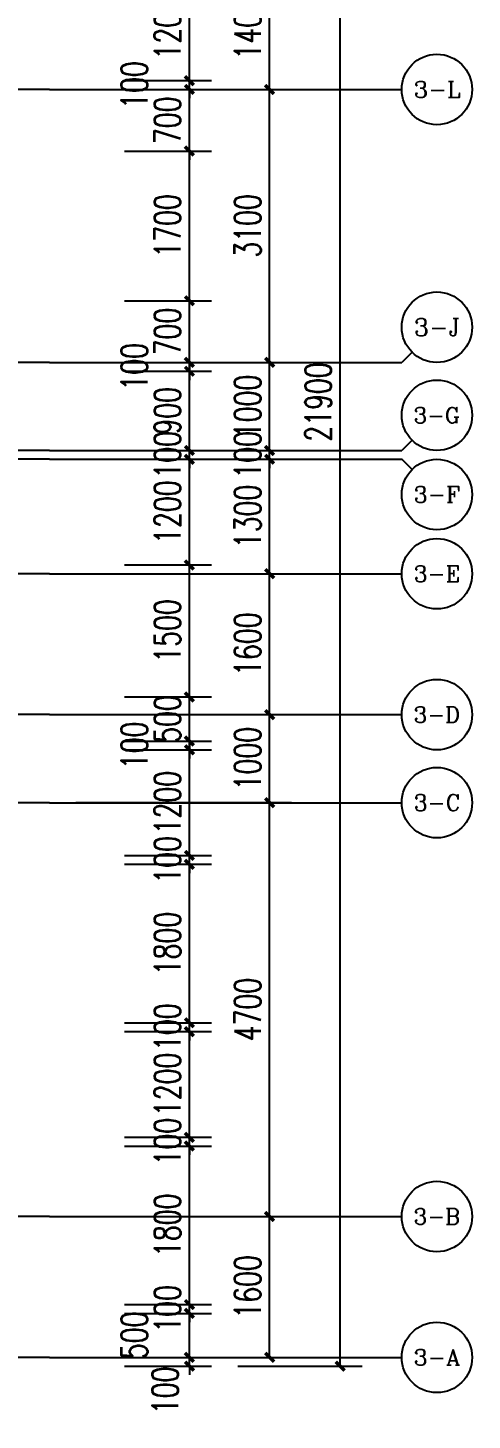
# Model space of a CAD drawing. Extents: x -59851 to 653804, y -249523 to 437614.
# Drawn here: x 5256 to 10301, y 6693 to 22506 of the extents above; entities that cross this region are included whole.
import ezdxf
from ezdxf.enums import TextEntityAlignment as Align

# ---------------------------------------------------------------- set-up
doc = ezdxf.new("R2010")
doc.units = 0
doc.header["$LTSCALE"] = 1000
doc.header["$MEASUREMENT"] = 0
for name, color, linetype in [('A-第三道尺寸线', 105, 'Continuous'), ('AXIS', 3, 'Continuous'), ('AXIS_TEXT', 7, 'Continuous'), ('DOTE', 16, 'Continuous')]:
    doc.layers.add(name, color=color, linetype=linetype)
doc.styles.add('_TCH_AXIS', font='COMPLEX', dxfattribs={"bigfont": 'GBCBIG'})
doc.styles.add('_TCH_DIM_T3', font='SIMPLEX.shx', dxfattribs={"width": 0.705882, "bigfont": 'GBCBIG.shx'})
doc.styles.add('COMPLEX', font='COMPLEX')
doc.dimstyles.new('_TCH_ARCH&&100', dxfattribs={"dimtxt": 297.5, "dimasz": 100, "dimexe": 250, "dimexo": 300, "dimgap": 100, "dimtad": 1, "dimdec": 0, "dimzin": 0, "dimdsep": 46, "dimtxsty": '_TCH_DIM_T3', "dimblk": 'ARCHTICK', "dimcen": 0.09, "dimclrt": 7, "dimazin": 2, "dimtfac": 1, "dimtdec": 0, "dimtix": 1, "dimtmove": 2, "dimatfit": 3, "dimfxl": 0, "dimtolj": 1, "dimtzin": 0, "dimarcsym": 0})

# ---------------------------------------------------------------- blocks, each defined once
blk = doc.blocks.new('zhouxianssceng0329')
at = {"layer": 'DOTE'}
for p, q in [((5501, 147398), (-22014, 147398)), ((5501, 144298), (-3314, 144298)), ((5501, 143298), (-44989, 143298)), ((5501, 143198), (-3314, 143198)), ((5501, 141898), (-10114, 141898)), ((5501, 140298), (-44989, 140298)), ((5501, 139298), (286, 139298)), ((5501, 134598), (-44989, 134598)), ((5501, 132998), (-44989, 132998))]:
    blk.add_line(p, q, dxfattribs=at)
blk = doc.blocks.new('_ArchTick')
at = {"color": 0, "linetype": 'ByBlock', "const_width": 0.4}
blk.add_lwpolyline([(-0.5, -0.5), (0.5, 0.5)], dxfattribs=at)
blk = doc.blocks.new('*D2430')
at = {"layer": 'A-第三道尺寸线', "color": 0, "lineweight": -2, "transparency": 16777216}
for p, q in [((6353, 23106), (7340, 23106)), ((7090, 21906), (7090, 23106)), ((6353, 21906), (7340, 21906))]:
    blk.add_line(p, q, dxfattribs=at)
at = {"layer": 'Defpoints', "color": 0, "transparency": 16777216}
for p in [(6053, 23106), (7090, 23106), (6053, 21906)]:
    blk.add_point(p, dxfattribs=at)
at = {"layer": 'A-第三道尺寸线', "color": 0, "lineweight": -2, "transparency": 16777216, "xscale": 100, "yscale": 100, "zscale": 100}
for p, rotation in [((7090, 23106), 90), ((7090, 21906), 270)]:
    blk.add_blockref('_ArchTick', p, dxfattribs=dict(at, rotation=rotation))
at = {"layer": 'A-第三道尺寸线', "color": 7, "transparency": 16777216, "insert": (6841, 22506), "char_height": 297.5, "attachment_point": 5, "rotation": 90, "style": '_TCH_DIM_T3'}
blk.add_mtext('\\A1;1200', dxfattribs=at)
blk = doc.blocks.new('*D2431')
at = {"layer": 'A-第三道尺寸线', "color": 0, "lineweight": -2, "transparency": 16777216}
for p, q in [((7090, 21906), (7090, 22006)), ((6353, 21906), (7340, 21906)), ((7090, 21806), (7090, 21906)), ((6353, 21806), (7340, 21806)), ((7090, 21806), (7090, 21706))]:
    blk.add_line(p, q, dxfattribs=at)
at = {"layer": 'Defpoints', "color": 0, "transparency": 16777216}
for p in [(6053, 21906), (7090, 21906), (6053, 21806)]:
    blk.add_point(p, dxfattribs=at)
at = {"layer": 'A-第三道尺寸线', "color": 0, "lineweight": -2, "transparency": 16777216, "xscale": 100, "yscale": 100, "zscale": 100}
for p, rotation in [((7090, 21906), 270), ((7090, 21806), 90)]:
    blk.add_blockref('_ArchTick', p, dxfattribs=dict(at, rotation=rotation))
at = {"layer": 'A-第三道尺寸线', "color": 7, "transparency": 16777216, "insert": (6465, 21856), "char_height": 297.5, "attachment_point": 5, "rotation": 90, "style": '_TCH_DIM_T3'}
blk.add_mtext('\\A1;100', dxfattribs=at)
blk = doc.blocks.new('*D2432')
at = {"layer": 'A-第三道尺寸线', "color": 0, "lineweight": -2, "transparency": 16777216}
for p, q in [((7090, 21806), (7090, 21906)), ((6353, 21806), (7340, 21806)), ((7090, 21106), (7090, 21806)), ((6353, 21106), (7340, 21106)), ((7090, 21106), (7090, 21006))]:
    blk.add_line(p, q, dxfattribs=at)
at = {"layer": 'Defpoints', "color": 0, "transparency": 16777216}
for p in [(6053, 21806), (7090, 21806), (6053, 21106)]:
    blk.add_point(p, dxfattribs=at)
at = {"layer": 'A-第三道尺寸线', "color": 0, "lineweight": -2, "transparency": 16777216, "xscale": 100, "yscale": 100, "zscale": 100}
for p, rotation in [((7090, 21806), 270), ((7090, 21106), 90)]:
    blk.add_blockref('_ArchTick', p, dxfattribs=dict(at, rotation=rotation))
at = {"layer": 'A-第三道尺寸线', "color": 7, "transparency": 16777216, "insert": (6841, 21456), "char_height": 297.5, "attachment_point": 5, "rotation": 90, "style": '_TCH_DIM_T3'}
blk.add_mtext('\\A1;700', dxfattribs=at)
blk = doc.blocks.new('*D2433')
at = {"layer": 'A-第三道尺寸线', "color": 0, "lineweight": -2, "transparency": 16777216}
for p, q in [((6353, 21106), (7340, 21106)), ((7090, 19406), (7090, 21106)), ((6353, 19406), (7340, 19406))]:
    blk.add_line(p, q, dxfattribs=at)
at = {"layer": 'Defpoints', "color": 0, "transparency": 16777216}
for p in [(6053, 21106), (7090, 21106), (6053, 19406)]:
    blk.add_point(p, dxfattribs=at)
at = {"layer": 'A-第三道尺寸线', "color": 0, "lineweight": -2, "transparency": 16777216, "xscale": 100, "yscale": 100, "zscale": 100}
for p, rotation in [((7090, 21106), 90), ((7090, 19406), 270)]:
    blk.add_blockref('_ArchTick', p, dxfattribs=dict(at, rotation=rotation))
at = {"layer": 'A-第三道尺寸线', "color": 7, "transparency": 16777216, "insert": (6841, 20256), "char_height": 297.5, "attachment_point": 5, "rotation": 90, "style": '_TCH_DIM_T3'}
blk.add_mtext('\\A1;1700', dxfattribs=at)
blk = doc.blocks.new('*D2434')
at = {"layer": 'A-第三道尺寸线', "color": 0, "lineweight": -2, "transparency": 16777216}
for p, q in [((7090, 19406), (7090, 19506)), ((6353, 19406), (7340, 19406)), ((7090, 18706), (7090, 19406)), ((6353, 18706), (7340, 18706)), ((7090, 18706), (7090, 18606))]:
    blk.add_line(p, q, dxfattribs=at)
at = {"layer": 'Defpoints', "color": 0, "transparency": 16777216}
for p in [(6053, 19406), (7090, 19406), (6053, 18706)]:
    blk.add_point(p, dxfattribs=at)
at = {"layer": 'A-第三道尺寸线', "color": 0, "lineweight": -2, "transparency": 16777216, "xscale": 100, "yscale": 100, "zscale": 100}
for p, rotation in [((7090, 19406), 270), ((7090, 18706), 90)]:
    blk.add_blockref('_ArchTick', p, dxfattribs=dict(at, rotation=rotation))
at = {"layer": 'A-第三道尺寸线', "color": 7, "transparency": 16777216, "insert": (6841, 19056), "char_height": 297.5, "attachment_point": 5, "rotation": 90, "style": '_TCH_DIM_T3'}
blk.add_mtext('\\A1;700', dxfattribs=at)
blk = doc.blocks.new('*D2435')
at = {"layer": 'A-第三道尺寸线', "color": 0, "lineweight": -2, "transparency": 16777216}
for p, q in [((6353, 18706), (7340, 18706)), ((7090, 18706), (7090, 18806)), ((7090, 18606), (7090, 18706)), ((6353, 18606), (7340, 18606)), ((7090, 18606), (7090, 18506))]:
    blk.add_line(p, q, dxfattribs=at)
at = {"layer": 'Defpoints', "color": 0, "transparency": 16777216}
for p in [(6053, 18706), (7090, 18706), (6053, 18606)]:
    blk.add_point(p, dxfattribs=at)
at = {"layer": 'A-第三道尺寸线', "color": 0, "lineweight": -2, "transparency": 16777216, "xscale": 100, "yscale": 100, "zscale": 100}
for p, rotation in [((7090, 18706), 270), ((7090, 18606), 90)]:
    blk.add_blockref('_ArchTick', p, dxfattribs=dict(at, rotation=rotation))
at = {"layer": 'A-第三道尺寸线', "color": 7, "transparency": 16777216, "insert": (6465, 18656), "char_height": 297.5, "attachment_point": 5, "rotation": 90, "style": '_TCH_DIM_T3'}
blk.add_mtext('\\A1;100', dxfattribs=at)
blk = doc.blocks.new('*D2436')
at = {"layer": 'A-第三道尺寸线', "color": 0, "lineweight": -2, "transparency": 16777216}
for p, q in [((6353, 18606), (7340, 18606)), ((7090, 17706), (7090, 18606)), ((6353, 17706), (7340, 17706))]:
    blk.add_line(p, q, dxfattribs=at)
at = {"layer": 'Defpoints', "color": 0, "transparency": 16777216}
for p in [(6053, 18606), (7090, 18606), (6053, 17706)]:
    blk.add_point(p, dxfattribs=at)
at = {"layer": 'A-第三道尺寸线', "color": 0, "lineweight": -2, "transparency": 16777216, "xscale": 100, "yscale": 100, "zscale": 100}
for p, rotation in [((7090, 18606), 90), ((7090, 17706), 270)]:
    blk.add_blockref('_ArchTick', p, dxfattribs=dict(at, rotation=rotation))
at = {"layer": 'A-第三道尺寸线', "color": 7, "transparency": 16777216, "insert": (6841, 18156), "char_height": 297.5, "attachment_point": 5, "rotation": 90, "style": '_TCH_DIM_T3'}
blk.add_mtext('\\A1;900', dxfattribs=at)
blk = doc.blocks.new('*D2437')
at = {"layer": 'A-第三道尺寸线', "color": 0, "lineweight": -2, "transparency": 16777216}
for p, q in [((7090, 17706), (7090, 17806)), ((6353, 17706), (7340, 17706)), ((6353, 17606), (7340, 17606)), ((7090, 17606), (7090, 17706)), ((7090, 17606), (7090, 17506))]:
    blk.add_line(p, q, dxfattribs=at)
at = {"layer": 'Defpoints', "color": 0, "transparency": 16777216}
for p in [(6053, 17706), (6053, 17606), (7090, 17706)]:
    blk.add_point(p, dxfattribs=at)
at = {"layer": 'A-第三道尺寸线', "color": 0, "lineweight": -2, "transparency": 16777216, "xscale": 100, "yscale": 100, "zscale": 100}
for p, rotation in [((7090, 17706), 270), ((7090, 17606), 90)]:
    blk.add_blockref('_ArchTick', p, dxfattribs=dict(at, rotation=rotation))
at = {"layer": 'A-第三道尺寸线', "color": 7, "transparency": 16777216, "insert": (6841, 17656), "char_height": 297.5, "attachment_point": 5, "rotation": 90, "style": '_TCH_DIM_T3'}
blk.add_mtext('\\A1;100', dxfattribs=at)
blk = doc.blocks.new('*D2438')
at = {"layer": 'A-第三道尺寸线', "color": 0, "lineweight": -2, "transparency": 16777216}
for p, q in [((6353, 17606), (7340, 17606)), ((7090, 16406), (7090, 17606)), ((6353, 16406), (7340, 16406))]:
    blk.add_line(p, q, dxfattribs=at)
at = {"layer": 'Defpoints', "color": 0, "transparency": 16777216}
for p in [(6053, 17606), (7090, 17606), (6053, 16406)]:
    blk.add_point(p, dxfattribs=at)
at = {"layer": 'A-第三道尺寸线', "color": 0, "lineweight": -2, "transparency": 16777216, "xscale": 100, "yscale": 100, "zscale": 100}
for p, rotation in [((7090, 17606), 90), ((7090, 16406), 270)]:
    blk.add_blockref('_ArchTick', p, dxfattribs=dict(at, rotation=rotation))
at = {"layer": 'A-第三道尺寸线', "color": 7, "transparency": 16777216, "insert": (6841, 17006), "char_height": 297.5, "attachment_point": 5, "rotation": 90, "style": '_TCH_DIM_T3'}
blk.add_mtext('\\A1;1200', dxfattribs=at)
blk = doc.blocks.new('*D2439')
at = {"layer": 'A-第三道尺寸线', "color": 0, "lineweight": -2, "transparency": 16777216}
for p, q in [((6353, 16406), (7340, 16406)), ((7090, 14906), (7090, 16406)), ((6353, 14906), (7340, 14906))]:
    blk.add_line(p, q, dxfattribs=at)
at = {"layer": 'Defpoints', "color": 0, "transparency": 16777216}
for p in [(6053, 16406), (7090, 16406), (6053, 14906)]:
    blk.add_point(p, dxfattribs=at)
at = {"layer": 'A-第三道尺寸线', "color": 0, "lineweight": -2, "transparency": 16777216, "xscale": 100, "yscale": 100, "zscale": 100}
for p, rotation in [((7090, 16406), 90), ((7090, 14906), 270)]:
    blk.add_blockref('_ArchTick', p, dxfattribs=dict(at, rotation=rotation))
at = {"layer": 'A-第三道尺寸线', "color": 7, "transparency": 16777216, "insert": (6841, 15656), "char_height": 297.5, "attachment_point": 5, "rotation": 90, "style": '_TCH_DIM_T3'}
blk.add_mtext('\\A1;1500', dxfattribs=at)
blk = doc.blocks.new('*D2440')
at = {"layer": 'A-第三道尺寸线', "color": 0, "lineweight": -2, "transparency": 16777216}
for p, q in [((6353, 14906), (7340, 14906)), ((7090, 14906), (7090, 15006)), ((7090, 14406), (7090, 14906)), ((6353, 14406), (7340, 14406)), ((7090, 14406), (7090, 14306))]:
    blk.add_line(p, q, dxfattribs=at)
at = {"layer": 'Defpoints', "color": 0, "transparency": 16777216}
for p in [(6053, 14906), (7090, 14906), (6053, 14406)]:
    blk.add_point(p, dxfattribs=at)
at = {"layer": 'A-第三道尺寸线', "color": 0, "lineweight": -2, "transparency": 16777216, "xscale": 100, "yscale": 100, "zscale": 100}
for p, rotation in [((7090, 14906), 270), ((7090, 14406), 90)]:
    blk.add_blockref('_ArchTick', p, dxfattribs=dict(at, rotation=rotation))
at = {"layer": 'A-第三道尺寸线', "color": 7, "transparency": 16777216, "insert": (6841, 14656), "char_height": 297.5, "attachment_point": 5, "rotation": 90, "style": '_TCH_DIM_T3'}
blk.add_mtext('\\A1;500', dxfattribs=at)
blk = doc.blocks.new('*D2441')
at = {"layer": 'A-第三道尺寸线', "color": 0, "lineweight": -2, "transparency": 16777216}
for p, q in [((6353, 14406), (7340, 14406)), ((7090, 14406), (7090, 14506)), ((7090, 14306), (7090, 14406)), ((6353, 14306), (7340, 14306)), ((7090, 14306), (7090, 14206))]:
    blk.add_line(p, q, dxfattribs=at)
at = {"layer": 'Defpoints', "color": 0, "transparency": 16777216}
for p in [(6053, 14406), (7090, 14406), (6053, 14306)]:
    blk.add_point(p, dxfattribs=at)
at = {"layer": 'A-第三道尺寸线', "color": 0, "lineweight": -2, "transparency": 16777216, "xscale": 100, "yscale": 100, "zscale": 100}
for p, rotation in [((7090, 14406), 270), ((7090, 14306), 90)]:
    blk.add_blockref('_ArchTick', p, dxfattribs=dict(at, rotation=rotation))
at = {"layer": 'A-第三道尺寸线', "color": 7, "transparency": 16777216, "insert": (6465, 14356), "char_height": 297.5, "attachment_point": 5, "rotation": 90, "style": '_TCH_DIM_T3'}
blk.add_mtext('\\A1;100', dxfattribs=at)
blk = doc.blocks.new('*D2442')
at = {"layer": 'A-第三道尺寸线', "color": 0, "lineweight": -2, "transparency": 16777216}
for p, q in [((6353, 14306), (7340, 14306)), ((7090, 13106), (7090, 14306)), ((6353, 13106), (7340, 13106))]:
    blk.add_line(p, q, dxfattribs=at)
at = {"layer": 'Defpoints', "color": 0, "transparency": 16777216}
for p in [(6053, 14306), (7090, 14306), (6053, 13106)]:
    blk.add_point(p, dxfattribs=at)
at = {"layer": 'A-第三道尺寸线', "color": 0, "lineweight": -2, "transparency": 16777216, "xscale": 100, "yscale": 100, "zscale": 100}
for p, rotation in [((7090, 14306), 90), ((7090, 13106), 270)]:
    blk.add_blockref('_ArchTick', p, dxfattribs=dict(at, rotation=rotation))
at = {"layer": 'A-第三道尺寸线', "color": 7, "transparency": 16777216, "insert": (6841, 13706), "char_height": 297.5, "attachment_point": 5, "rotation": 90, "style": '_TCH_DIM_T3'}
blk.add_mtext('\\A1;1200', dxfattribs=at)
blk = doc.blocks.new('*D2443')
at = {"layer": 'A-第三道尺寸线', "color": 0, "lineweight": -2, "transparency": 16777216}
for p, q in [((7090, 13106), (7090, 13206)), ((6353, 13106), (7340, 13106)), ((6353, 13006), (7340, 13006)), ((7090, 13006), (7090, 13106)), ((7090, 13006), (7090, 12906))]:
    blk.add_line(p, q, dxfattribs=at)
at = {"layer": 'Defpoints', "color": 0, "transparency": 16777216}
for p in [(6053, 13106), (6053, 13006), (7090, 13106)]:
    blk.add_point(p, dxfattribs=at)
at = {"layer": 'A-第三道尺寸线', "color": 0, "lineweight": -2, "transparency": 16777216, "xscale": 100, "yscale": 100, "zscale": 100}
for p, rotation in [((7090, 13106), 270), ((7090, 13006), 90)]:
    blk.add_blockref('_ArchTick', p, dxfattribs=dict(at, rotation=rotation))
at = {"layer": 'A-第三道尺寸线', "color": 7, "transparency": 16777216, "insert": (6841, 13056), "char_height": 297.5, "attachment_point": 5, "rotation": 90, "style": '_TCH_DIM_T3'}
blk.add_mtext('\\A1;100', dxfattribs=at)
blk = doc.blocks.new('*D2444')
at = {"layer": 'A-第三道尺寸线', "color": 0, "lineweight": -2, "transparency": 16777216}
for p, q in [((6353, 13006), (7340, 13006)), ((7090, 11206), (7090, 13006)), ((6353, 11206), (7340, 11206))]:
    blk.add_line(p, q, dxfattribs=at)
at = {"layer": 'Defpoints', "color": 0, "transparency": 16777216}
for p in [(6053, 13006), (7090, 13006), (6053, 11206)]:
    blk.add_point(p, dxfattribs=at)
at = {"layer": 'A-第三道尺寸线', "color": 0, "lineweight": -2, "transparency": 16777216, "xscale": 100, "yscale": 100, "zscale": 100}
for p, rotation in [((7090, 13006), 90), ((7090, 11206), 270)]:
    blk.add_blockref('_ArchTick', p, dxfattribs=dict(at, rotation=rotation))
at = {"layer": 'A-第三道尺寸线', "color": 7, "transparency": 16777216, "insert": (6841, 12106), "char_height": 297.5, "attachment_point": 5, "rotation": 90, "style": '_TCH_DIM_T3'}
blk.add_mtext('\\A1;1800', dxfattribs=at)
blk = doc.blocks.new('*D2445')
at = {"layer": 'A-第三道尺寸线', "color": 0, "lineweight": -2, "transparency": 16777216}
for p, q in [((7090, 11206), (7090, 11306)), ((6353, 11206), (7340, 11206)), ((6353, 11106), (7340, 11106)), ((7090, 11106), (7090, 11206)), ((7090, 11106), (7090, 11006))]:
    blk.add_line(p, q, dxfattribs=at)
at = {"layer": 'Defpoints', "color": 0, "transparency": 16777216}
for p in [(6053, 11206), (6053, 11106), (7090, 11206)]:
    blk.add_point(p, dxfattribs=at)
at = {"layer": 'A-第三道尺寸线', "color": 0, "lineweight": -2, "transparency": 16777216, "xscale": 100, "yscale": 100, "zscale": 100}
for p, rotation in [((7090, 11206), 270), ((7090, 11106), 90)]:
    blk.add_blockref('_ArchTick', p, dxfattribs=dict(at, rotation=rotation))
at = {"layer": 'A-第三道尺寸线', "color": 7, "transparency": 16777216, "insert": (6841, 11156), "char_height": 297.5, "attachment_point": 5, "rotation": 90, "style": '_TCH_DIM_T3'}
blk.add_mtext('\\A1;100', dxfattribs=at)
blk = doc.blocks.new('*D2446')
at = {"layer": 'A-第三道尺寸线', "color": 0, "lineweight": -2, "transparency": 16777216}
for p, q in [((6353, 11106), (7340, 11106)), ((7090, 9906), (7090, 11106)), ((6353, 9906), (7340, 9906))]:
    blk.add_line(p, q, dxfattribs=at)
at = {"layer": 'Defpoints', "color": 0, "transparency": 16777216}
for p in [(6053, 11106), (7090, 11106), (6053, 9906)]:
    blk.add_point(p, dxfattribs=at)
at = {"layer": 'A-第三道尺寸线', "color": 0, "lineweight": -2, "transparency": 16777216, "xscale": 100, "yscale": 100, "zscale": 100}
for p, rotation in [((7090, 11106), 90), ((7090, 9906), 270)]:
    blk.add_blockref('_ArchTick', p, dxfattribs=dict(at, rotation=rotation))
at = {"layer": 'A-第三道尺寸线', "color": 7, "transparency": 16777216, "insert": (6841, 10506), "char_height": 297.5, "attachment_point": 5, "rotation": 90, "style": '_TCH_DIM_T3'}
blk.add_mtext('\\A1;1200', dxfattribs=at)
blk = doc.blocks.new('*D2447')
at = {"layer": 'A-第三道尺寸线', "color": 0, "lineweight": -2, "transparency": 16777216}
for p, q in [((7090, 9906), (7090, 10006)), ((6353, 9906), (7340, 9906)), ((6353, 9806), (7340, 9806)), ((7090, 9806), (7090, 9906)), ((7090, 9806), (7090, 9706))]:
    blk.add_line(p, q, dxfattribs=at)
at = {"layer": 'Defpoints', "color": 0, "transparency": 16777216}
for p in [(6053, 9906), (6053, 9806), (7090, 9906)]:
    blk.add_point(p, dxfattribs=at)
at = {"layer": 'A-第三道尺寸线', "color": 0, "lineweight": -2, "transparency": 16777216, "xscale": 100, "yscale": 100, "zscale": 100}
for p, rotation in [((7090, 9906), 270), ((7090, 9806), 90)]:
    blk.add_blockref('_ArchTick', p, dxfattribs=dict(at, rotation=rotation))
at = {"layer": 'A-第三道尺寸线', "color": 7, "transparency": 16777216, "insert": (6841, 9856), "char_height": 297.5, "attachment_point": 5, "rotation": 90, "style": '_TCH_DIM_T3'}
blk.add_mtext('\\A1;100', dxfattribs=at)
blk = doc.blocks.new('*D2448')
at = {"layer": 'A-第三道尺寸线', "color": 0, "lineweight": -2, "transparency": 16777216}
for p, q in [((6353, 9806), (7340, 9806)), ((7090, 8006), (7090, 9806)), ((6353, 8006), (7340, 8006))]:
    blk.add_line(p, q, dxfattribs=at)
at = {"layer": 'Defpoints', "color": 0, "transparency": 16777216}
for p in [(6053, 9806), (7090, 9806), (6053, 8006)]:
    blk.add_point(p, dxfattribs=at)
at = {"layer": 'A-第三道尺寸线', "color": 0, "lineweight": -2, "transparency": 16777216, "xscale": 100, "yscale": 100, "zscale": 100}
for p, rotation in [((7090, 9806), 90), ((7090, 8006), 270)]:
    blk.add_blockref('_ArchTick', p, dxfattribs=dict(at, rotation=rotation))
at = {"layer": 'A-第三道尺寸线', "color": 7, "transparency": 16777216, "insert": (6841, 8906), "char_height": 297.5, "attachment_point": 5, "rotation": 90, "style": '_TCH_DIM_T3'}
blk.add_mtext('\\A1;1800', dxfattribs=at)
blk = doc.blocks.new('*D2449')
at = {"layer": 'A-第三道尺寸线', "color": 0, "lineweight": -2, "transparency": 16777216}
for p, q in [((7090, 8006), (7090, 8106)), ((6353, 8006), (7340, 8006)), ((7090, 7906), (7090, 8006)), ((6353, 7906), (7340, 7906)), ((7090, 7906), (7090, 7806))]:
    blk.add_line(p, q, dxfattribs=at)
at = {"layer": 'Defpoints', "color": 0, "transparency": 16777216}
for p in [(6053, 8006), (7090, 8006), (6053, 7906)]:
    blk.add_point(p, dxfattribs=at)
at = {"layer": 'A-第三道尺寸线', "color": 0, "lineweight": -2, "transparency": 16777216, "xscale": 100, "yscale": 100, "zscale": 100}
for p, rotation in [((7090, 8006), 270), ((7090, 7906), 90)]:
    blk.add_blockref('_ArchTick', p, dxfattribs=dict(at, rotation=rotation))
at = {"layer": 'A-第三道尺寸线', "color": 7, "transparency": 16777216, "insert": (6841, 7956), "char_height": 297.5, "attachment_point": 5, "rotation": 90, "style": '_TCH_DIM_T3'}
blk.add_mtext('\\A1;100', dxfattribs=at)
blk = doc.blocks.new('*D2450')
at = {"layer": 'A-第三道尺寸线', "color": 0, "lineweight": -2, "transparency": 16777216}
for p, q in [((6353, 7906), (7340, 7906)), ((7090, 7406), (7090, 7906)), ((6353, 7406), (7340, 7406))]:
    blk.add_line(p, q, dxfattribs=at)
at = {"layer": 'Defpoints', "color": 0, "transparency": 16777216}
for p in [(6053, 7906), (7090, 7906), (6053, 7406)]:
    blk.add_point(p, dxfattribs=at)
at = {"layer": 'A-第三道尺寸线', "color": 0, "lineweight": -2, "transparency": 16777216, "xscale": 100, "yscale": 100, "zscale": 100}
for p, rotation in [((7090, 7906), 90), ((7090, 7406), 270)]:
    blk.add_blockref('_ArchTick', p, dxfattribs=dict(at, rotation=rotation))
at = {"layer": 'A-第三道尺寸线', "color": 7, "transparency": 16777216, "insert": (6465, 7656), "char_height": 297.5, "attachment_point": 5, "rotation": 90, "style": '_TCH_DIM_T3'}
blk.add_mtext('\\A1;500', dxfattribs=at)
blk = doc.blocks.new('*D2451')
at = {"layer": 'A-第三道尺寸线', "color": 0, "lineweight": -2, "transparency": 16777216}
for p, q in [((7090, 7406), (7090, 7506)), ((6353, 7406), (7340, 7406)), ((6353, 7306), (7340, 7306)), ((7090, 7306), (7090, 7406)), ((7090, 7306), (7090, 7206))]:
    blk.add_line(p, q, dxfattribs=at)
at = {"layer": 'Defpoints', "color": 0, "transparency": 16777216}
for p in [(6053, 7406), (6053, 7306), (7090, 7406)]:
    blk.add_point(p, dxfattribs=at)
at = {"layer": 'A-第三道尺寸线', "color": 0, "lineweight": -2, "transparency": 16777216, "xscale": 100, "yscale": 100, "zscale": 100}
for p, rotation in [((7090, 7406), 270), ((7090, 7306), 90)]:
    blk.add_blockref('_ArchTick', p, dxfattribs=dict(at, rotation=rotation))
at = {"layer": 'A-第三道尺寸线', "color": 7, "transparency": 16777216, "insert": (6815, 7031), "char_height": 297.5, "attachment_point": 5, "rotation": 90, "style": '_TCH_DIM_T3'}
blk.add_mtext('\\A1;100', dxfattribs=at)
blk = doc.blocks.new('*D3300')
at = {"layer": 'AXIS', "color": 0, "lineweight": -2, "transparency": 16777216}
for p, q in [((5801, 9006), (8251, 9006)), ((8001, 7406), (8001, 9006)), ((5801, 7406), (8251, 7406))]:
    blk.add_line(p, q, dxfattribs=at)
at = {"layer": 'Defpoints', "color": 0, "transparency": 16777216}
for p in [(5501, 9006), (8001, 9006), (5501, 7406)]:
    blk.add_point(p, dxfattribs=at)
at = {"layer": 'AXIS', "color": 0, "lineweight": -2, "transparency": 16777216, "xscale": 100, "yscale": 100, "zscale": 100}
for p, rotation in [((8001, 9006), 90), ((8001, 7406), 270)]:
    blk.add_blockref('_ArchTick', p, dxfattribs=dict(at, rotation=rotation))
at = {"layer": 'AXIS', "color": 7, "transparency": 16777216, "insert": (7753, 8206), "char_height": 297.5, "attachment_point": 5, "rotation": 90, "style": '_TCH_DIM_T3'}
blk.add_mtext('\\A1;1600', dxfattribs=at)
blk = doc.blocks.new('*D3301')
at = {"layer": 'AXIS', "color": 0, "lineweight": -2, "transparency": 16777216}
for p, q in [((5801, 13706), (8251, 13706)), ((8001, 9006), (8001, 13706)), ((5801, 9006), (8251, 9006))]:
    blk.add_line(p, q, dxfattribs=at)
at = {"layer": 'Defpoints', "color": 0, "transparency": 16777216}
for p in [(5501, 13706), (8001, 13706), (5501, 9006)]:
    blk.add_point(p, dxfattribs=at)
at = {"layer": 'AXIS', "color": 0, "lineweight": -2, "transparency": 16777216, "xscale": 100, "yscale": 100, "zscale": 100}
for p, rotation in [((8001, 13706), 90), ((8001, 9006), 270)]:
    blk.add_blockref('_ArchTick', p, dxfattribs=dict(at, rotation=rotation))
at = {"layer": 'AXIS', "color": 7, "transparency": 16777216, "insert": (7753, 11356), "char_height": 297.5, "attachment_point": 5, "rotation": 90, "style": '_TCH_DIM_T3'}
blk.add_mtext('\\A1;4700', dxfattribs=at)
blk = doc.blocks.new('*D3302')
at = {"layer": 'AXIS', "color": 0, "lineweight": -2, "transparency": 16777216}
for p, q in [((5801, 14706), (8251, 14706)), ((8001, 13706), (8001, 14706)), ((5801, 13706), (8251, 13706))]:
    blk.add_line(p, q, dxfattribs=at)
at = {"layer": 'Defpoints', "color": 0, "transparency": 16777216}
for p in [(5501, 14706), (8001, 14706), (5501, 13706)]:
    blk.add_point(p, dxfattribs=at)
at = {"layer": 'AXIS', "color": 0, "lineweight": -2, "transparency": 16777216, "xscale": 100, "yscale": 100, "zscale": 100}
for p, rotation in [((8001, 14706), 90), ((8001, 13706), 270)]:
    blk.add_blockref('_ArchTick', p, dxfattribs=dict(at, rotation=rotation))
at = {"layer": 'AXIS', "color": 7, "transparency": 16777216, "insert": (7753, 14206), "char_height": 297.5, "attachment_point": 5, "rotation": 90, "style": '_TCH_DIM_T3'}
blk.add_mtext('\\A1;1000', dxfattribs=at)
blk = doc.blocks.new('*D3303')
at = {"layer": 'AXIS', "color": 0, "lineweight": -2, "transparency": 16777216}
for p, q in [((5801, 16306), (8251, 16306)), ((8001, 14706), (8001, 16306)), ((5801, 14706), (8251, 14706))]:
    blk.add_line(p, q, dxfattribs=at)
at = {"layer": 'Defpoints', "color": 0, "transparency": 16777216}
for p in [(5501, 16306), (8001, 16306), (5501, 14706)]:
    blk.add_point(p, dxfattribs=at)
at = {"layer": 'AXIS', "color": 0, "lineweight": -2, "transparency": 16777216, "xscale": 100, "yscale": 100, "zscale": 100}
for p, rotation in [((8001, 16306), 90), ((8001, 14706), 270)]:
    blk.add_blockref('_ArchTick', p, dxfattribs=dict(at, rotation=rotation))
at = {"layer": 'AXIS', "color": 7, "transparency": 16777216, "insert": (7753, 15506), "char_height": 297.5, "attachment_point": 5, "rotation": 90, "style": '_TCH_DIM_T3'}
blk.add_mtext('\\A1;1600', dxfattribs=at)
blk = doc.blocks.new('*D3304')
at = {"layer": 'AXIS', "color": 0, "lineweight": -2, "transparency": 16777216}
for p, q in [((5801, 17606), (8251, 17606)), ((8001, 16306), (8001, 17606)), ((5801, 16306), (8251, 16306))]:
    blk.add_line(p, q, dxfattribs=at)
at = {"layer": 'Defpoints', "color": 0, "transparency": 16777216}
for p in [(5501, 17606), (8001, 17606), (5501, 16306)]:
    blk.add_point(p, dxfattribs=at)
at = {"layer": 'AXIS', "color": 0, "lineweight": -2, "transparency": 16777216, "xscale": 100, "yscale": 100, "zscale": 100}
for p, rotation in [((8001, 17606), 90), ((8001, 16306), 270)]:
    blk.add_blockref('_ArchTick', p, dxfattribs=dict(at, rotation=rotation))
at = {"layer": 'AXIS', "color": 7, "transparency": 16777216, "insert": (7753, 16956), "char_height": 297.5, "attachment_point": 5, "rotation": 90, "style": '_TCH_DIM_T3'}
blk.add_mtext('\\A1;1300', dxfattribs=at)
blk = doc.blocks.new('*D3305')
at = {"layer": 'AXIS', "color": 0, "lineweight": -2, "transparency": 16777216}
for p, q in [((8001, 17706), (8001, 17806)), ((5801, 17706), (8251, 17706)), ((5801, 17606), (8251, 17606)), ((8001, 17606), (8001, 17706)), ((8001, 17606), (8001, 17506))]:
    blk.add_line(p, q, dxfattribs=at)
at = {"layer": 'Defpoints', "color": 0, "transparency": 16777216}
for p in [(5501, 17706), (5501, 17606), (8001, 17706)]:
    blk.add_point(p, dxfattribs=at)
at = {"layer": 'AXIS', "color": 0, "lineweight": -2, "transparency": 16777216, "xscale": 100, "yscale": 100, "zscale": 100}
for p, rotation in [((8001, 17706), 270), ((8001, 17606), 90)]:
    blk.add_blockref('_ArchTick', p, dxfattribs=dict(at, rotation=rotation))
at = {"layer": 'AXIS', "color": 7, "transparency": 16777216, "insert": (7753, 17656), "char_height": 297.5, "attachment_point": 5, "rotation": 90, "style": '_TCH_DIM_T3'}
blk.add_mtext('\\A1;100', dxfattribs=at)
blk = doc.blocks.new('*D3306')
at = {"layer": 'AXIS', "color": 0, "lineweight": -2, "transparency": 16777216}
for p, q in [((5801, 18706), (8251, 18706)), ((8001, 17706), (8001, 18706)), ((5801, 17706), (8251, 17706))]:
    blk.add_line(p, q, dxfattribs=at)
at = {"layer": 'Defpoints', "color": 0, "transparency": 16777216}
for p in [(5501, 18706), (8001, 18706), (5501, 17706)]:
    blk.add_point(p, dxfattribs=at)
at = {"layer": 'AXIS', "color": 0, "lineweight": -2, "transparency": 16777216, "xscale": 100, "yscale": 100, "zscale": 100}
for p, rotation in [((8001, 18706), 90), ((8001, 17706), 270)]:
    blk.add_blockref('_ArchTick', p, dxfattribs=dict(at, rotation=rotation))
at = {"layer": 'AXIS', "color": 7, "transparency": 16777216, "insert": (7753, 18206), "char_height": 297.5, "attachment_point": 5, "rotation": 90, "style": '_TCH_DIM_T3'}
blk.add_mtext('\\A1;1000', dxfattribs=at)
blk = doc.blocks.new('*D3307')
at = {"layer": 'AXIS', "color": 0, "lineweight": -2, "transparency": 16777216}
for p, q in [((5801, 21806), (8251, 21806)), ((8001, 18706), (8001, 21806)), ((5801, 18706), (8251, 18706))]:
    blk.add_line(p, q, dxfattribs=at)
at = {"layer": 'Defpoints', "color": 0, "transparency": 16777216}
for p in [(5501, 21806), (8001, 21806), (5501, 18706)]:
    blk.add_point(p, dxfattribs=at)
at = {"layer": 'AXIS', "color": 0, "lineweight": -2, "transparency": 16777216, "xscale": 100, "yscale": 100, "zscale": 100}
for p, rotation in [((8001, 21806), 90), ((8001, 18706), 270)]:
    blk.add_blockref('_ArchTick', p, dxfattribs=dict(at, rotation=rotation))
at = {"layer": 'AXIS', "color": 7, "transparency": 16777216, "insert": (7753, 20256), "char_height": 297.5, "attachment_point": 5, "rotation": 90, "style": '_TCH_DIM_T3'}
blk.add_mtext('\\A1;3100', dxfattribs=at)
blk = doc.blocks.new('*D3308')
at = {"layer": 'AXIS', "color": 0, "lineweight": -2, "transparency": 16777216}
for p, q in [((5801, 23206), (8251, 23206)), ((8001, 21806), (8001, 23206)), ((5801, 21806), (8251, 21806))]:
    blk.add_line(p, q, dxfattribs=at)
at = {"layer": 'Defpoints', "color": 0, "transparency": 16777216}
for p in [(5501, 23206), (8001, 23206), (5501, 21806)]:
    blk.add_point(p, dxfattribs=at)
at = {"layer": 'AXIS', "color": 0, "lineweight": -2, "transparency": 16777216, "xscale": 100, "yscale": 100, "zscale": 100}
for p, rotation in [((8001, 23206), 90), ((8001, 21806), 270)]:
    blk.add_blockref('_ArchTick', p, dxfattribs=dict(at, rotation=rotation))
at = {"layer": 'AXIS', "color": 7, "transparency": 16777216, "insert": (7753, 22506), "char_height": 297.5, "attachment_point": 5, "rotation": 90, "style": '_TCH_DIM_T3'}
blk.add_mtext('\\A1;1400', dxfattribs=at)
blk = doc.blocks.new('*D3313')
at = {"layer": 'AXIS', "color": 0, "lineweight": -2, "transparency": 16777216}
for p, q in [((7640, 29206), (9051, 29206)), ((8801, 7306), (8801, 29206)), ((7640, 7306), (9051, 7306))]:
    blk.add_line(p, q, dxfattribs=at)
at = {"layer": 'Defpoints', "color": 0, "transparency": 16777216}
for p in [(7340, 29206), (8801, 29206), (7340, 7306)]:
    blk.add_point(p, dxfattribs=at)
at = {"layer": 'AXIS', "color": 0, "lineweight": -2, "transparency": 16777216, "xscale": 100, "yscale": 100, "zscale": 100}
for p, rotation in [((8801, 29206), 90), ((8801, 7306), 270)]:
    blk.add_blockref('_ArchTick', p, dxfattribs=dict(at, rotation=rotation))
at = {"layer": 'AXIS', "color": 7, "transparency": 16777216, "insert": (8553, 18256), "char_height": 297.5, "attachment_point": 5, "rotation": 90, "style": '_TCH_DIM_T3'}
blk.add_mtext('\\A1;21900', dxfattribs=at)
blk = doc.blocks.new('_AXISO')
blk.add_circle((0, 0), 0.5)
at = {"layer": 'AXIS_TEXT', "style": 'COMPLEX', "width": 1.041667}
blk.add_attdef('A', text='', height=0.56, dxfattribs=at).set_placement((-0.25, -0.28), (0.25, -0.28), align=Align.FIT)

msp = doc.modelspace()

# ---------------------------------------------------------------- linework, layer by layer
at = {"layer": 'AXIS'}
for p, q in [((5501.3, 21805.7), (9501.3, 21805.7)), ((9618.5, 18822.9), (9501.3, 18705.7)), ((5501.3, 18705.7), (9501.3, 18705.7)), ((9618.5, 17822.9), (9501.3, 17705.7)), ((5501.3, 17705.7), (9501.3, 17705.7)), ((5501.3, 17605.7), (9501.3, 17605.7)), ((9618.5, 17488.6), (9501.3, 17605.7)), ((5501.3, 16305.7), (9501.3, 16305.7)), ((5501.3, 14705.7), (9501.3, 14705.7)), ((5501.3, 13705.7), (9501.3, 13705.7)), ((5501.3, 9005.7), (9501.3, 9005.7)), ((5501.3, 7405.7), (9501.3, 7405.7))]:
    msp.add_line(p, q, dxfattribs=at)

# ---------------------------------------------------------------- block references
msp.add_blockref('zhouxianssceng0329', (0, -125592.5))
ref = msp.add_blockref('_AXISO', (9901.3, 21805.7), dxfattribs=dict(at, xscale=800, yscale=800, zscale=800))
ref.add_attrib('A', '3-L', dxfattribs={"layer": 'AXIS_TEXT', "height": 185, "style": '_TCH_AXIS'}).set_placement((9637, 21713.2), (10165.6, 21713.2), align=Align.FIT)
ref = msp.add_blockref('_AXISO', (9901.3, 19105.7), dxfattribs=dict(at, xscale=800, yscale=800, zscale=800))
ref.add_attrib('A', '3-J', dxfattribs={"layer": 'AXIS_TEXT', "height": 196.63, "style": '_TCH_AXIS'}).set_placement((9639.1, 19007.4), (10163.5, 19007.4), align=Align.FIT)
ref = msp.add_blockref('_AXISO', (9901.3, 18105.7), dxfattribs=dict(at, xscale=800, yscale=800, zscale=800))
ref.add_attrib('A', '3-G', dxfattribs={"layer": 'AXIS_TEXT', "height": 177.09, "style": '_TCH_AXIS'}).set_placement((9635.7, 18017.2), (10166.9, 18017.2), align=Align.FIT)
ref = msp.add_blockref('_AXISO', (9901.3, 17205.7), dxfattribs=dict(at, xscale=800, yscale=800, zscale=800))
ref.add_attrib('A', '3-F', dxfattribs={"layer": 'AXIS_TEXT', "height": 182.29, "style": '_TCH_AXIS'}).set_placement((9636.6, 17114.6), (10166.1, 17114.6), align=Align.FIT)
ref = msp.add_blockref('_AXISO', (9901.3, 16305.7), dxfattribs=dict(at, xscale=800, yscale=800, zscale=800))
ref.add_attrib('A', '3-E', dxfattribs={"layer": 'AXIS_TEXT', "height": 182.29, "style": '_TCH_AXIS'}).set_placement((9636.6, 16214.6), (10166.1, 16214.6), align=Align.FIT)
ref = msp.add_blockref('_AXISO', (9901.3, 14705.7), dxfattribs=dict(at, xscale=800, yscale=800, zscale=800))
ref.add_attrib('A', '3-D', dxfattribs={"layer": 'AXIS_TEXT', "height": 179.65, "style": '_TCH_AXIS'}).set_placement((9636.1, 14615.9), (10166.5, 14615.9), align=Align.FIT)
ref = msp.add_blockref('_AXISO', (9901.3, 13705.7), dxfattribs=dict(at, xscale=800, yscale=800, zscale=800))
ref.add_attrib('A', '3-C', dxfattribs={"layer": 'AXIS_TEXT', "height": 185, "style": '_TCH_AXIS'}).set_placement((9637, 13613.2), (10165.6, 13613.2), align=Align.FIT)
ref = msp.add_blockref('_AXISO', (9901.3, 9005.7), dxfattribs=dict(at, xscale=800, yscale=800, zscale=800))
ref.add_attrib('A', '3-B', dxfattribs={"layer": 'AXIS_TEXT', "height": 179.65, "style": '_TCH_AXIS'}).set_placement((9636.1, 8915.9), (10166.5, 8915.9), align=Align.FIT)
ref = msp.add_blockref('_AXISO', (9901.3, 7405.7), dxfattribs=dict(at, xscale=800, yscale=800, zscale=800))
ref.add_attrib('A', '3-A', dxfattribs={"layer": 'AXIS_TEXT', "height": 177.09, "style": '_TCH_AXIS'}).set_placement((9635.7, 7317.2), (10166.9, 7317.2), align=Align.FIT)

# ---------------------------------------------------------------- dimensions: what is measured, and where the dimension line sits
at = {"layer": 'A-第三道尺寸线'}
for p1, p2, picture, middle in [((6053.1, 21905.7), (6053.1, 23105.7), '*D2430', (6841.2, 22505.7)), ((6053.1, 21105.7), (6053.1, 21805.7), '*D2432', (6841.2, 21455.7)), ((6053.1, 19405.7), (6053.1, 21105.7), '*D2433', (6841.2, 20255.7)), ((6053.1, 18705.7), (6053.1, 19405.7), '*D2434', (6841.2, 19055.7)), ((6053.1, 17705.7), (6053.1, 18605.7), '*D2436', (6841.2, 18155.7)), ((6053.1, 17605.7), (6053.1, 17705.7), '*D2437', (6841.2, 17655.7)), ((6053.1, 16405.7), (6053.1, 17605.7), '*D2438', (6841.2, 17005.7)), ((6053.1, 14905.7), (6053.1, 16405.7), '*D2439', (6841.2, 15655.7)), ((6053.1, 14405.7), (6053.1, 14905.7), '*D2440', (6841.2, 14655.7)), ((6053.1, 13105.7), (6053.1, 14305.7), '*D2442', (6841.2, 13705.7)), ((6053.1, 13005.7), (6053.1, 13105.7), '*D2443', (6841.2, 13055.7)), ((6053.1, 11205.7), (6053.1, 13005.7), '*D2444', (6841.2, 12105.7)), ((6053.1, 11105.7), (6053.1, 11205.7), '*D2445', (6841.2, 11155.7)), ((6053.1, 9905.7), (6053.1, 11105.7), '*D2446', (6841.2, 10505.7)), ((6053.1, 9805.7), (6053.1, 9905.7), '*D2447', (6841.2, 9855.7)), ((6053.1, 8005.7), (6053.1, 9805.7), '*D2448', (6841.2, 8905.7)), ((6053.1, 7905.7), (6053.1, 8005.7), '*D2449', (6841.2, 7955.7))]:
    dim = msp.add_aligned_dim(p1=p1, p2=p2, distance=-1036.9, dimstyle='_TCH_ARCH&&100', dxfattribs=at)
    dim.commit()
    dim.dimension.update_dxf_attribs({"geometry": picture, "text_midpoint": middle})
for base, p1, p2, picture, middle in [((7090, 21905.7), (6053.1, 21805.7), (6053.1, 21905.7), '*D2431', (6465, 21855.7)), ((7090, 18705.7), (6053.1, 18605.7), (6053.1, 18705.7), '*D2435', (6465, 18655.7)), ((7090, 14405.7), (6053.1, 14305.7), (6053.1, 14405.7), '*D2441', (6465, 14355.7)), ((7090, 7905.7), (6053.1, 7405.7), (6053.1, 7905.7), '*D2450', (6465, 7655.7)), ((7090, 7405.7), (6053.1, 7305.7), (6053.1, 7405.7), '*D2451', (6815, 7030.7))]:
    dim = msp.add_linear_dim(base=base, p1=p1, p2=p2, angle=90, dimstyle='_TCH_ARCH&&100', dxfattribs=at)
    dim.commit()
    dim.dimension.update_dxf_attribs({"geometry": picture, "text_midpoint": middle, "dimtype": 161})
at = {"layer": 'AXIS'}
for p1, p2, distance, picture, middle in [((7340, 7305.7), (7340, 29205.7), -1461.3, '*D3313', (8552.6, 18255.7)), ((5501.3, 21805.7), (5501.3, 23205.7), -2500, '*D3308', (7752.6, 22505.7)), ((5501.3, 18705.7), (5501.3, 21805.7), -2500, '*D3307', (7752.6, 20255.7)), ((5501.3, 17705.7), (5501.3, 18705.7), -2500, '*D3306', (7752.6, 18205.7)), ((5501.3, 17605.7), (5501.3, 17705.7), -2500, '*D3305', (7752.6, 17655.7)), ((5501.3, 16305.7), (5501.3, 17605.7), -2500, '*D3304', (7752.6, 16955.7)), ((5501.3, 14705.7), (5501.3, 16305.7), -2500, '*D3303', (7752.6, 15505.7)), ((5501.3, 13705.7), (5501.3, 14705.7), -2500, '*D3302', (7752.6, 14205.7)), ((5501.3, 9005.7), (5501.3, 13705.7), -2500, '*D3301', (7752.6, 11355.7)), ((5501.3, 7405.7), (5501.3, 9005.7), -2500, '*D3300', (7752.6, 8205.7))]:
    dim = msp.add_aligned_dim(p1=p1, p2=p2, distance=distance, dimstyle='_TCH_ARCH&&100', dxfattribs=at)
    dim.commit()
    dim.dimension.update_dxf_attribs({"geometry": picture, "text_midpoint": middle})

doc.saveas('drawing.dxf')
